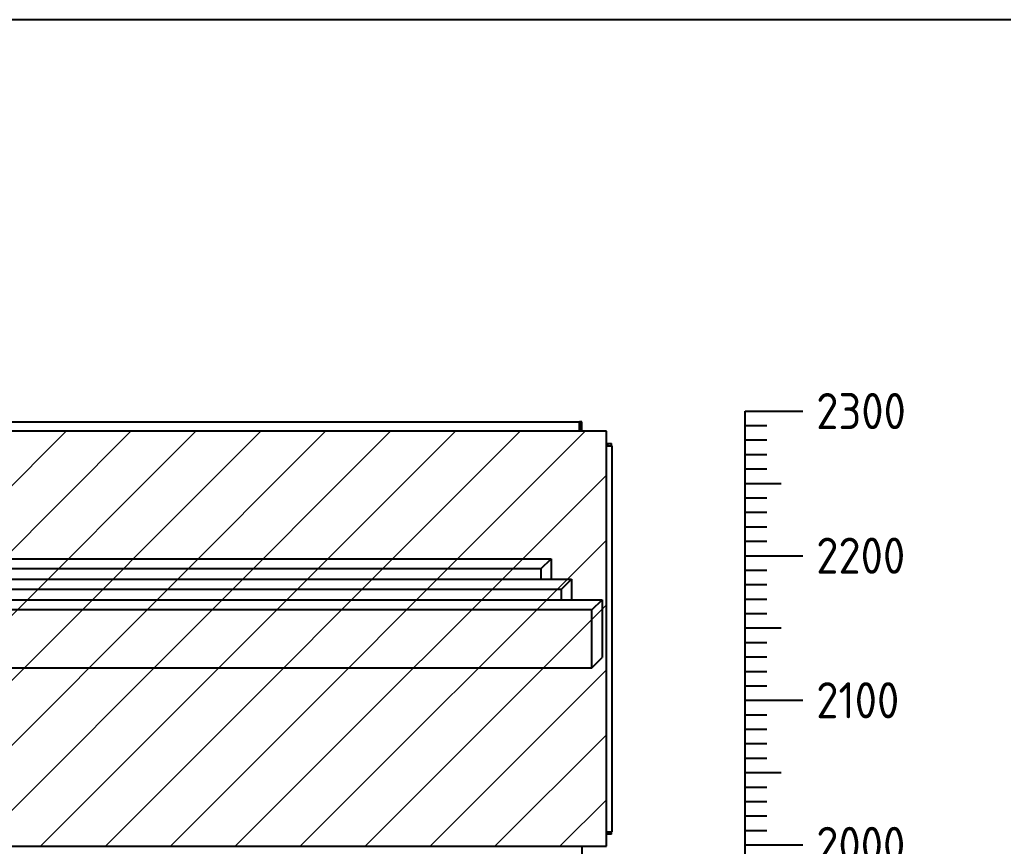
# Model space of a CAD drawing. Header units: millimetres. Extents: x 0 to 69574, y -5 to 41746.
# Drawn here: x 45826 to 46507, y 16768 to 17340 of the extents above; entities that cross this region are included whole.
import ezdxf
from ezdxf.enums import TextEntityAlignment as Align

# ---------------------------------------------------------------- set-up
doc = ezdxf.new("R2010")
doc.units = ezdxf.units.MM
doc.layers.add('! NO PLOT !', color=7, linetype='Continuous', true_color=0xff75dd, plot=False)
doc.layers.add('000-PI-Oprema', color=30, linetype='Continuous', lineweight=5)
doc.layers.add('000-PI-ORMAR', color=2, linetype='Continuous')
doc.layers.add('004-PI-DIN Šina', color=3, linetype='Continuous')
doc.styles.add('PI0', font='isocpeur.ttf', dxfattribs={"width": 0.9})

# ---------------------------------------------------------------- blocks, each defined once
blk = doc.blocks.new('skala_2300')
for p, q in [((0, 1400), (0, 2300)), ((0, 2300), (40, 2300)), ((0, 2290), (15, 2290)), ((0, 2280), (15, 2280)), ((0, 2270), (15, 2270)), ((0, 2260), (15, 2260)), ((0, 2250), (25, 2250)), ((0, 2240), (15, 2240)), ((0, 2230), (15, 2230)), ((0, 2220), (15, 2220)), ((0, 2210), (15, 2210)), ((0, 2200), (40, 2200)), ((0, 2190), (15, 2190)), ((0, 2180), (15, 2180)), ((0, 2170), (15, 2170)), ((0, 2160), (15, 2160)), ((0, 2150), (25, 2150)), ((0, 2140), (15, 2140)), ((0, 2130), (15, 2130)), ((0, 2120), (15, 2120)), ((0, 2110), (15, 2110)), ((0, 2100), (40, 2100)), ((0, 2090), (15, 2090)), ((0, 2080), (15, 2080)), ((0, 2070), (15, 2070)), ((0, 2060), (15, 2060)), ((0, 2050), (25, 2050)), ((0, 2040), (15, 2040)), ((0, 2030), (15, 2030)), ((0, 2020), (15, 2020)), ((0, 2010), (15, 2010)), ((0, 2000), (40, 2000)), ((0, 2000), (40, 2000))]:
    blk.add_line(p, q)
at = {"style": 'PI0', "width": 0.9}
for s, p in [('2300', (49.19, 2300)), ('2200', (49.19, 2200)), ('2100', (49.19, 2100)), ('2000', (49.19, 2000))]:
    blk.add_text(s, height=25, dxfattribs=at).set_placement(p, align=Align.MIDDLE_LEFT)

msp = doc.modelspace()

# ---------------------------------------------------------------- hatches: boundary and pattern name
at = {"layer": '000-PI-Oprema', "ltscale": 0.25, "transparency": 33554508}
h = msp.add_hatch(dxfattribs=at)
h.set_pattern_fill('ANSI31', color=256, scale=10)
h.set_pattern_definition([(45, (-312.12, -24670.128), (-22.45064, 22.45064), [])])
h.paths.add_polyline_path([(46231.983, 17054.904), (45239.983, 17054.904), (45239.983, 16767.904), (46231.983, 16767.904)])

# ---------------------------------------------------------------- linework, layer by layer
at = {"layer": '! NO PLOT !', "ltscale": 0.25}
msp.add_lwpolyline([(44210.635, 17339.576), (44210.635, 14139.576), (47278.182, 14139.576), (47278.182, 16124.741), (48802.635, 16124.741), (48802.635, 17339.576), (44210.635, 17339.576)], dxfattribs=at)
at = {"layer": '000-PI-Oprema', "ltscale": 0.01}
msp.add_lwpolyline([(45239.983, 16767.904), (45239.983, 17054.904), (46231.983, 17054.904), (46231.983, 16767.904)], close=True, dxfattribs=at)
at = {"layer": '000-PI-ORMAR'}
for p, q in [((45280.483, 17061.404), (46213.483, 17061.404)), ((46214.983, 17061.404), (46213.483, 17061.404)), ((46213.483, 17054.904), (46213.483, 17061.404)), ((46213.483, 17060.904), (46213.483, 17054.904)), ((46214.983, 17054.904), (46214.983, 17061.404)), ((46231.983, 17054.904), (45239.983, 17054.904)), ((46231.983, 16767.904), (46231.983, 17054.904)), ((46231.983, 17046.404), (46235.483, 17046.404)), ((46231.983, 17044.904), (46235.733, 17044.904)), ((46232.983, 17044.904), (46232.983, 17046.404)), ((46235.483, 17044.904), (46235.483, 17046.404)), ((46235.733, 17044.904), (46235.733, 16777.904)), ((46231.983, 16777.904), (46235.733, 16777.904)), ((46232.983, 16777.904), (46232.983, 16776.404)), ((46235.483, 16776.404), (46235.483, 16777.904)), ((46235.483, 16776.404), (46231.983, 16776.404)), ((45239.983, 16767.904), (46231.983, 16767.904)), ((46214.983, 16767.904), (46214.983, 16761.904))]:
    msp.add_line(p, q, dxfattribs=at)
at = {"layer": '004-PI-DIN Šina', "ltscale": 0.25}
for p, q in [((45280.338, 16966.759), (46193.698, 16966.759)), ((46186.627, 16959.688), (46193.698, 16966.759)), ((46193.698, 16966.759), (46193.698, 16952.617)), ((46186.627, 16959.688), (46186.627, 16952.617)), ((45266.196, 16952.617), (46207.84, 16952.617)), ((46200.769, 16945.546), (46207.84, 16952.617)), ((46207.84, 16952.617), (46207.84, 16938.475)), ((46200.769, 16945.546), (46200.769, 16938.475)), ((45252.054, 16938.475), (46229.054, 16938.475)), ((46221.983, 16931.404), (46229.054, 16938.475)), ((46229.054, 16938.475), (46229.054, 16898.475)), ((46221.983, 16891.404), (46229.054, 16898.475))]:
    msp.add_line(p, q, dxfattribs=at)
at = {"layer": '004-PI-DIN Šina'}
for p, q in [((46186.627, 16959.688), (45273.267, 16959.688)), ((46200.769, 16945.546), (45259.125, 16945.546)), ((46221.983, 16931.404), (45244.983, 16931.404)), ((46221.983, 16891.404), (46221.983, 16931.404)), ((45244.983, 16891.404), (46221.983, 16891.404))]:
    msp.add_line(p, q, dxfattribs=at)

# ---------------------------------------------------------------- block references
msp.add_blockref('skala_2300', (46327.983, 14768.904))

doc.saveas('drawing.dxf')
